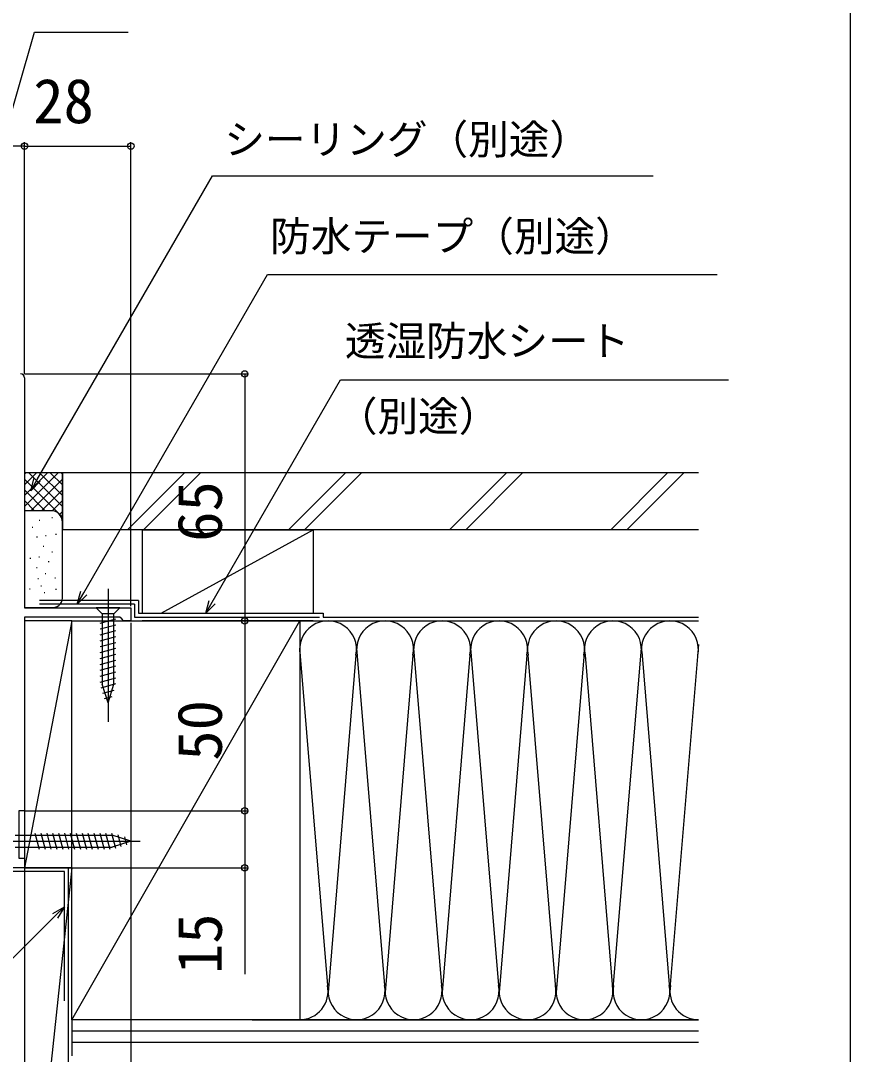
# Model space of a CAD drawing. Units: millimetres, scale not verified. Extents: x -700 to 700, y -1043 to 1038.
# Drawn here: x 481.5 to 700, y -750.4 to -478.3 of the extents above; entities that cross this region are included whole.
import ezdxf
from ezdxf.enums import TextEntityAlignment as Align

# ---------------------------------------------------------------- set-up
doc = ezdxf.new("R2010")
doc.units = ezdxf.units.MM
doc.header["$LTSCALE"] = 6
for name, color, linetype in [('0-2_YKK_11', 7, 'Continuous'), ('0-4_YKK_13', 4, 'Continuous'), ('0-6_YKK_D', 6, 'Continuous'), ('0-7_YKK_ZWAK', 7, 'Continuous'), ('0-8_YSS_K', 3, 'Continuous'), ('0-9_YSS_KE', 3, 'Continuous')]:
    doc.layers.add(name, color=color, linetype=linetype)
doc.styles.add('ＭＳ ゴシック', font='')
doc.styles.get('ＭＳ ゴシック').set_extended_font_data('MS Gothic')

msp = doc.modelspace()

# ---------------------------------------------------------------- linework, layer by layer
at = {"layer": '0-2_YKK_11'}
msp.add_lwpolyline([(482.5, -572.3), (482.5, -632.9), (510.5, -632.9), (510.5, -636.3), (508.6, -636.3), (508.1, -635.8), (507.6, -635.3), (482.5, -635.3), (482.5, -686.3), (481, -686.3), (481, -698.8), (482.5, -698.8), (482.5, -701.3), (478.5, -701.3), (478.5, -686.3)], dxfattribs=at)
msp.add_arc((481.5, -572.3), 1, 0.00001, 89.99999, dxfattribs=at)
at = {"layer": '0-4_YKK_13'}
for p, q in [((504.501, -627.9), (504.501, -662.9)), ((507.601, -632.9), (501.401, -632.9)), ((501.401, -632.9), (502.951, -634.45)), ((507.601, -632.9), (506.051, -634.45)), ((502.401, -636.876), (506.601, -635.751)), ((502.951, -634.45), (502.951, -652.984)), ((506.051, -634.45), (502.951, -634.45)), ((506.051, -652.984), (506.051, -634.45)), ((502.401, -638.429), (506.601, -637.304)), ((502.401, -639.982), (506.601, -638.857)), ((502.401, -641.535), (506.601, -640.41)), ((502.401, -643.088), (506.601, -641.963)), ((502.401, -644.641), (506.601, -643.516)), ((502.401, -646.194), (506.601, -645.069)), ((502.401, -647.747), (506.601, -646.621)), ((502.401, -649.3), (506.601, -648.174)), ((502.401, -650.853), (506.601, -649.727)), ((502.401, -652.406), (506.601, -651.28)), ((502.659, -653.889), (506.601, -652.833)), ((504.501, -657.9), (502.951, -652.984)), ((504.501, -657.9), (506.051, -652.984)), ((503.111, -655.321), (506.147, -654.508)), ((503.562, -656.753), (505.612, -656.204)), ((480.051, -692.75), (505.585, -692.75)), ((485.246, -692.2), (486.371, -696.4)), ((486.799, -692.2), (487.924, -696.4)), ((488.352, -692.2), (489.477, -696.4)), ((489.904, -692.2), (491.03, -696.4)), ((491.457, -692.2), (492.583, -696.4)), ((493.01, -692.2), (494.136, -696.4)), ((494.563, -692.2), (495.689, -696.4)), ((496.116, -692.2), (497.242, -696.4)), ((497.669, -692.2), (498.795, -696.4)), ((499.222, -692.2), (500.347, -696.4)), ((500.775, -692.2), (501.9, -696.4)), ((502.328, -692.2), (503.453, -696.4)), ((503.881, -692.2), (505.006, -696.4)), ((505.434, -692.2), (506.49, -696.141)), ((510.501, -694.3), (505.585, -692.75)), ((507.108, -692.653), (507.922, -695.689)), ((508.804, -693.188), (509.354, -695.238)), ((476.001, -694.3), (513.001, -694.3)), ((480.051, -695.85), (505.585, -695.85)), ((510.501, -694.3), (505.585, -695.85)), ((510.501, -694.3), (505.585, -695.85))]:
    msp.add_line(p, q, dxfattribs=at)
at = {"layer": '0-6_YKK_D'}
for p, q in [((482.501, -511.298), (470.5, -511.298)), ((482.501, -570.3), (482.501, -510.298)), ((482.501, -571.3), (482.501, -510.298)), ((482.501, -511.298), (510.501, -511.298)), ((510.501, -632.4), (510.501, -510.298)), ((482.501, -571.3), (541.498, -571.3)), ((540.498, -571.3), (540.498, -636.3)), ((510.301, -636.3), (541.498, -636.3)), ((510.301, -636.3), (541.498, -636.3)), ((540.498, -636.3), (540.498, -686.3)), ((510.498, -636.8), (510.498, -974.3)), ((482.751, -686.3), (541.498, -686.3)), ((483.751, -686.3), (541.498, -686.3)), ((482.501, -701.05), (482.498, -974.302)), ((482.498, -701.8), (482.498, -974.3)), ((482.501, -701.05), (482.501, -944.3)), ((482.501, -701.05), (482.501, -914.3)), ((483.001, -701.3), (541.498, -701.3))]:
    msp.add_line(p, q, dxfattribs=at)
for points in [[(476.5, -511.298), (485.155, -481.298), (509.792, -481.298)], [(484.146, -602.044), (485.846, -599.1), (531.992, -519.172), (648.075, -519.172)], [(496.417, -631.9), (498.117, -628.956), (546.527, -545.107), (664.957, -545.107)], [(530.232, -634.3), (531.932, -631.356), (565.689, -572.887), (667.886, -572.887)], [(486.635, -599.555), (484.146, -602.044), (485.057, -598.644)], [(498.906, -629.411), (496.417, -631.9), (497.328, -628.5)], [(532.721, -631.811), (530.232, -634.3), (531.143, -630.9)], [(540.498, -686.3), (540.498, -701.3), (540.498, -729.336)], [(493.001, -711.566), (490.596, -713.97), (454.526, -750.04), (332.738, -750.04)], [(489.952, -713.326), (493.001, -711.566), (491.241, -714.614)]]:
    msp.add_lwpolyline(points, dxfattribs=at)
for centre in [(482.501, -511.298), (482.501, -511.298), (510.501, -511.298), (540.498, -571.3), (540.498, -636.3), (540.498, -636.3), (540.498, -686.3), (540.498, -686.3), (540.498, -701.3)]:
    msp.add_circle(centre, 0.85, dxfattribs=at)
at = {"layer": '0-7_YKK_ZWAK'}
msp.add_lwpolyline([(-700, -1043.3), (700, -1043.3), (700, 996.7)], dxfattribs=at)
at = {"layer": '0-8_YSS_K'}
for p, q in [((492.501, -597.3), (482.501, -597.3)), ((482.501, -606.158), (491.358, -597.3)), ((482.501, -603.329), (488.53, -597.3)), ((482.501, -600.501), (485.702, -597.3)), ((482.501, -597.673), (482.873, -597.3)), ((483.643, -597.3), (492.501, -606.158)), ((486.471, -597.3), (492.501, -603.329)), ((489.3, -597.3), (492.501, -600.501)), ((492.128, -597.3), (492.501, -597.673)), ((492.501, -610.3), (492.501, -597.3)), ((524.611, -597.3), (509.611, -612.3)), ((528.853, -597.3), (513.853, -612.3)), ((567.037, -597.3), (552.037, -612.3)), ((571.28, -597.3), (556.28, -612.3)), ((609.464, -597.3), (594.464, -612.3)), ((613.706, -597.3), (598.706, -612.3)), ((651.89, -597.3), (636.89, -612.3)), ((656.133, -597.3), (641.133, -612.3)), ((482.501, -598.986), (492.501, -608.986)), ((484.187, -607.3), (492.501, -598.986)), ((482.501, -601.815), (487.986, -607.3)), ((487.015, -607.3), (492.501, -601.815)), ((482.501, -604.643), (485.175, -607.318)), ((489.826, -607.318), (492.501, -604.643)), ((489.501, -607.3), (482.501, -607.3)), ((489.696, -609.128), (489.896, -609.128)), ((491.706, -608.266), (492.501, -607.472)), ((484.501, -611.626), (484.701, -611.626)), ((486.357, -609.795), (486.557, -609.795)), ((492.501, -630.3), (492.501, -610.3)), ((485.69, -614.135), (485.89, -614.135)), ((488.026, -613.801), (488.227, -613.801)), ((490.697, -613.467), (490.897, -613.467)), ((513.501, -612.3), (513.501, -634.3)), ((513.501, -612.3), (558.501, -612.3)), ((518.501, -634.3), (558.501, -612.3)), ((558.501, -612.3), (558.501, -634.3)), ((487.424, -616.594), (487.624, -616.594)), ((483.935, -619.808), (484.135, -619.808)), ((486.271, -619.474), (486.471, -619.474)), ((489.696, -618.141), (489.896, -618.141)), ((485.669, -622.267), (485.869, -622.267)), ((488.763, -620.713), (488.963, -620.713)), ((486.024, -625.142), (486.224, -625.142)), ((487.94, -623.813), (488.14, -623.813)), ((490.473, -624.937), (490.673, -624.937)), ((483.803, -627.88), (484.003, -627.88)), ((486.808, -627.048), (487.008, -627.048)), ((490.697, -627.982), (490.897, -627.982)), ((487.693, -628.814), (487.893, -628.814)), ((482.801, -632.8), (489.501, -632.8)), ((495.001, -636.3), (482.5, -701.3)), ((495.001, -741.3), (555.001, -636.3)), ((558.501, -636.3), (513.501, -636.3)), ((555.001, -636.3), (659.981, -636.3)), ((554.968, -643.494), (562.304, -732.268)), ((569.981, -643.494), (577.316, -732.268)), ((584.994, -643.494), (592.329, -732.268)), ((599.994, -643.494), (607.329, -732.268)), ((629.878, -644.745), (622.487, -734.181)), ((637.487, -734.181), (644.988, -643.407)), ((645.063, -644.332), (652.487, -734.181)), ((652.487, -734.181), (660.065, -642.482)), ((569.804, -645.332), (562.462, -734.181)), ((584.816, -645.332), (577.475, -734.181)), ((599.829, -645.332), (592.487, -734.181)), ((614.829, -645.332), (607.487, -734.181)), ((622.487, -734.181), (615.145, -645.332)), ((630.148, -645.365), (637.487, -734.181)), ((495.001, -701.3), (478.5, -701.3)), ((495.001, -701.3), (478.5, -855.8)), ((659.994, -741.3), (495.001, -741.3)), ((495.001, -741.3), (495.001, -750.8)), ((542.5, -741.3), (659.981, -741.3)), ((659.994, -744.3), (495.001, -744.3)), ((659.994, -747.3), (495.001, -747.3))]:
    msp.add_line(p, q, dxfattribs=at)
msp.add_lwpolyline([(495.001, -636.3), (482.5, -636.3), (482.5, -701.3), (495.001, -701.3)], close=True, dxfattribs=at)
for centre, radius, start, end in [((489.501, -610.3), 3, 360, 90), ((489.893, -630.221), 2.609, 261.34878, 358.26236), ((562.462, -643.8), 7.5, 348.21668, 191.78379), ((577.475, -643.8), 7.5, 348.21668, 191.78379), ((592.487, -643.8), 7.5, 348.21668, 191.78379), ((607.487, -643.8), 7.5, 348.21668, 191.78379), ((622.487, -643.8), 7.5, 348.21668, 191.78379), ((637.487, -643.8), 7.5, 348.21668, 191.78379), ((652.487, -643.8), 7.5, 348.21644, 191.78379), ((554.961, -733.8), 7.5, 270.30056, 11.78353), ((569.962, -733.8), 7.5, 168.21646, 11.78353), ((584.975, -733.8), 7.5, 168.21646, 11.78353), ((599.987, -733.8), 7.5, 168.21646, 11.78353), ((614.987, -733.8), 7.5, 168.21646, 11.78353), ((629.987, -733.8), 7.5, 168.21646, 11.78353), ((644.987, -733.8), 7.5, 168.21646, 11.78353), ((659.987, -733.8), 7.5, 168.21646, 269.9524)]:
    msp.add_arc(centre, radius, start, end, dxfattribs=at)
at = {"layer": '0-9_YSS_KE'}
for p, q in [((659.994, -612.3), (492.501, -612.3)), ((512.497, -630.9), (486.497, -630.9)), ((511.497, -631.9), (486.497, -631.9)), ((561.197, -634.3), (561.197, -635.3)), ((561.197, -635.3), (659.991, -635.3)), ((494.001, -701.3), (494.001, -858.3)), ((493.001, -702.3), (477.509, -702.3)), ((493.001, -736.3), (493.001, -702.3))]:
    msp.add_line(p, q, dxfattribs=at)
for points in [[(659.994, -597.3), (492.501, -597.3), (492.501, -612.3)], [(512.497, -630.9), (512.497, -634.3), (561.197, -634.3)], [(511.497, -631.9), (511.497, -635.3), (560.197, -635.3)]]:
    msp.add_lwpolyline(points, dxfattribs=at)
msp.add_lwpolyline([(555.001, -636.3), (555.001, -741.3), (495.001, -741.3), (495.001, -636.3)], close=True, dxfattribs=at)

# ---------------------------------------------------------------- texts
at = {"layer": '0-6_YKK_D', "style": 'ＭＳ ゴシック'}
for s, height, p in [('28', 11.73, (484.819, -508.798)), ('シーリング（別途）', 7.845, (535.138, -515.809)), ('防水テープ（別途）', 7.845, (547.189, -541.329)), ('透湿防水シート', 7.845, (566.886, -568.876)), ('（別途）', 7.845, (564.758, -588.716))]:
    msp.add_text(s, height=height, dxfattribs=at).set_placement(p, align=Align.BOTTOM_LEFT)
for s, p in [('65', (537.998, -615.482)), ('50', (537.998, -673.118)), ('15', (537.998, -729.291))]:
    msp.add_text(s, height=11.73, rotation=90, dxfattribs=at).set_placement(p, align=Align.BOTTOM_LEFT)

doc.saveas('drawing.dxf')
